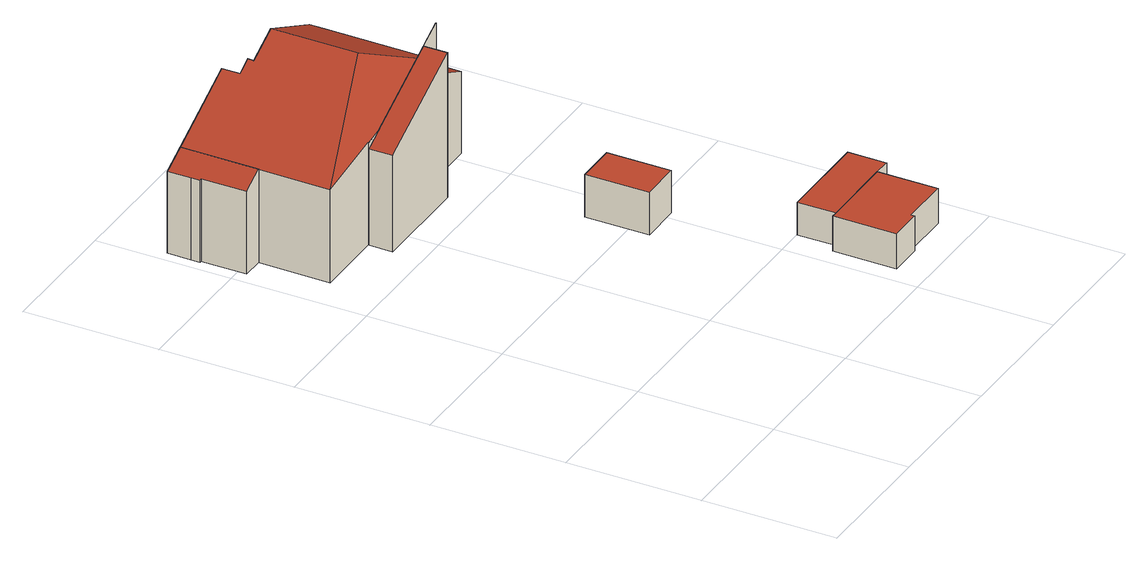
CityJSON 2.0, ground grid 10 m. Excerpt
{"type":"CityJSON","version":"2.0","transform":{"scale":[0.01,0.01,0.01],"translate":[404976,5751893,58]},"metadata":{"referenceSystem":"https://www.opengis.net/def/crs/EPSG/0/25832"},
"CityObjects":{
"building1":{"type":"Building","attributes":{"Gemeindeschluessel":"05515000","Geometrietyp2DReferenz":"3000","function":"51009_1610","roofType":"1000","measuredHeight":3.27},"geometry":[{"type":"Solid","lod":"2","boundaries":[[[[0,1,2,3]],[[4,5,1,0]],[[6,7,5,4]],[[3,2,7,6]],[[4,0,3,6]],[[1,5,7,2]]]],"semantics":{"surfaces":[{"type":"WallSurface"},{"type":"RoofSurface"},{"type":"GroundSurface"}],"values":[[0,0,0,0,1,2]]}}]},
"building2":{"type":"Building","attributes":{"Gemeindeschluessel":"05515000","Geometrietyp2DReferenz":"3000","function":"31001_2460","roofType":"1000","measuredHeight":2.69},"geometry":[{"type":"Solid","lod":"2","boundaries":[[[[8,9,10,11]],[[12,13,9,8]],[[14,15,13,12]],[[16,17,15,14]],[[18,19,17,16]],[[20,21,19,18]],[[11,10,21,20]],[[18,16,14,12,8,11,20]],[[9,13,15,17,19,21,10]]]],"semantics":{"surfaces":[{"type":"WallSurface"},{"type":"RoofSurface"},{"type":"GroundSurface"}],"values":[[0,0,0,0,0,0,0,1,2]]}}]},
"building3":{"type":"Building","attributes":{"Gemeindeschluessel":"05515000","Geometrietyp2DReferenz":"3000","function":"31001_1000"},"address":[{"country":"Germany","locality":"Münster","thoroughfareNumber":"147","thoroughfareName":"Linckensstraße"}],"children":["building3-1","building3-2","building3-3","building3-4"]},
"building3-1":{"type":"BuildingPart","attributes":{"roofType":"5000","measuredHeight":11.67},"parents":["building3"],"geometry":[{"type":"Solid","lod":"2","boundaries":[[[[22,23,24,25]],[[26,27,23,22]],[[28,29,27,26]],[[30,31,29,28]],[[32,33,31,30]],[[34,35,36,33,32]],[[37,38,39,40,41]],[[42,43,38,37]],[[44,45,43,42]],[[25,24,46,47]],[[37,41,48,49,50,42]],[[34,32,30,50,49]],[[28,26,22,25,47,44,42,50,30]],[[23,27,29,31,33,36,51,39,38,43,45,46,24]],[[52,35,34,49]],[[51,36,35,52]],[[40,48,41]],[[39,51,52,49,48,40]],[[45,44,47,46]]]],"semantics":{"surfaces":[{"type":"WallSurface"},{"type":"RoofSurface"},{"type":"GroundSurface"},{"type":"ClosureSurface"}],"values":[[0,0,0,0,0,0,0,0,0,0,1,1,1,2,0,3,0,3,3]]}}]},
"building3-2":{"type":"BuildingPart","attributes":{"roofType":"2100","measuredHeight":7.13},"parents":["building3"],"geometry":[{"type":"Solid","lod":"2","boundaries":[[[[53,54,55,56]],[[57,58,54,53]],[[59,60,58,57]],[[61,62,60,59]],[[63,47,46,62,61]],[[56,55,45,44,64]],[[63,61,59,57,53,56,64]],[[54,58,60,62,46,45,55]],[[47,63,64,44]],[[45,46,47,44]]]],"semantics":{"surfaces":[{"type":"WallSurface"},{"type":"RoofSurface"},{"type":"GroundSurface"},{"type":"ClosureSurface"}],"values":[[0,0,0,0,0,0,1,2,0,3]]}}]},
"building3-3":{"type":"BuildingPart","attributes":{"roofType":"2100","measuredHeight":11.92},"parents":["building3"],"geometry":[{"type":"Solid","lod":"2","boundaries":[[[[40,39,65,66]],[[67,68,51,49,69]],[[70,71,68,67]],[[72,73,71,70]],[[66,65,73,72]],[[70,67,69,48,40,66,72]],[[39,51,68,71,73,65]],[[48,69,49]],[[39,40,48,49,51]]]],"semantics":{"surfaces":[{"type":"WallSurface"},{"type":"RoofSurface"},{"type":"GroundSurface"},{"type":"ClosureSurface"}],"values":[[0,0,0,0,0,1,2,0,3]]}}]},
"building3-4":{"type":"BuildingPart","attributes":{"roofType":"2100","measuredHeight":8.02},"parents":["building3"],"geometry":[{"type":"Solid","lod":"2","boundaries":[[[[74,75,76,77]],[[78,79,75,74]],[[80,81,79,78]],[[82,68,81,80]],[[77,76,36,35]],[[52,82,80,78,74,77,35]],[[75,79,81,68,51,36,76]],[[68,82,52,51]],[[51,52,35,36]]]],"semantics":{"surfaces":[{"type":"WallSurface"},{"type":"RoofSurface"},{"type":"GroundSurface"},{"type":"ClosureSurface"}],"values":[[0,0,0,0,0,1,2,0,3]]}}]},
"building4":{"type":"Building","attributes":{"Gemeindeschluessel":"05515000","Geometrietyp2DReferenz":"3000","function":"31001_2460","roofType":"1000","measuredHeight":2.5},"geometry":[{"type":"Solid","lod":"2","boundaries":[[[[83,84,85,86]],[[87,88,84,83]],[[89,90,88,87]],[[91,92,90,89]],[[86,85,92,91]],[[89,87,83,86,91]],[[84,88,90,92,85]]]],"semantics":{"surfaces":[{"type":"WallSurface"},{"type":"RoofSurface"},{"type":"GroundSurface"}],"values":[[0,0,0,0,0,1,2]]}}]}
},
"vertices":[
[1403,1656,612],[1403,1656,285],[1709,1658,285],[1709,1658,612],[1402,2133,612],[1402,2133,285],[1708,2133,612],[1708,2133,285],
[2443,82,531],[2443,82,263],[2441,528,263],[2441,528,531],[2070,81,531],[2070,81,263],[2070,57,531],[2070,57,263],[1818,54,531],[1818,54,263],[1817,526,531],[1817,526,263],[1864,526,531],[1864,526,263],
[852,4383,1034],[852,4383,36],[852,4518,36],[852,4518,1033],[960,4384,1087],[960,4384,36],[960,4338,1087],[960,4338,36],[1196,4338,1203],[1196,4338,36],[1727,4337,946],[1727,4337,36],[1727,4240,946],[1727,4240,838],[1727,4240,36],[792,3405,820],[792,3405,36],[792,3403,36],[792,3403,771],[792,3403,818],[261,3403,746],[261,3403,36],[266,3935,747],[266,3935,36],[271,4514,36],[271,4514,748],[926,3403,836],[1726,3403,944],[1193,3693,1203],[1726,3403,36],[1726,3403,838],
[100,4270,667],[100,4270,36],[100,3935,36],[100,3935,668],[89,4270,661],[89,4270,36],[89,4337,661],[89,4337,36],[89,4513,661],[89,4513,36],[271,4514,749],[266,3935,749],
[793,3225,36],[793,3225,771],[1726,3402,1228],[1726,3402,36],[1726,3403,1228],[1554,3402,1144],[1554,3402,36],[1555,3227,1144],[1555,3227,36],
[1885,3821,760],[1885,3821,36],[1884,4240,36],[1884,4240,761],[2078,3821,665],[2078,3821,36],[2079,3403,664],[2079,3403,36],[1726,3402,838],
[1860,812,530],[1860,812,280],[1864,526,280],[1864,526,530],[2567,814,530],[2567,814,280],[2568,528,530],[2568,528,280],[2441,528,530],[2441,528,280]
]}
